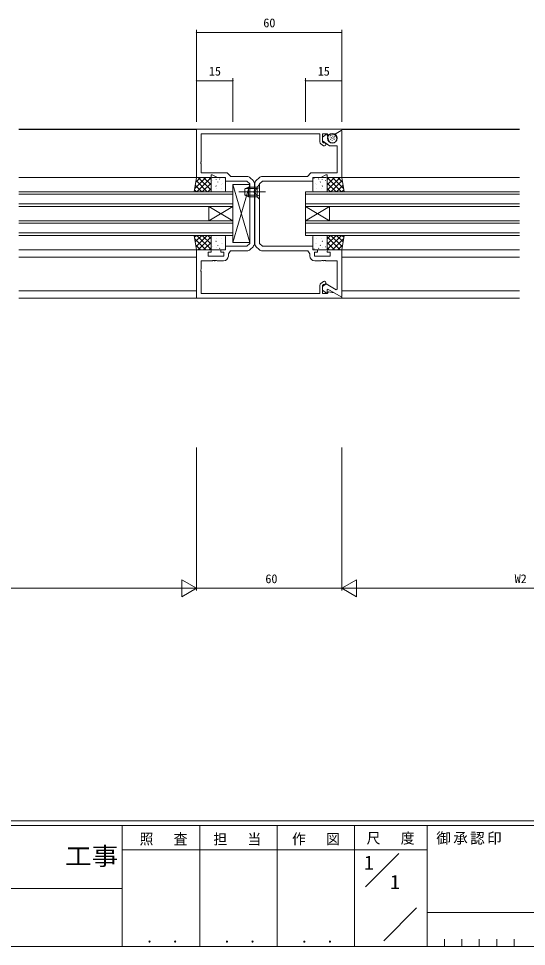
# Model space of a CAD drawing. Units: millimetres, scale not verified. Extents: x -810 to 539, y -420 to 386.
# Drawn here: x 103.1 to 313.1, y -420 to -36.1 of the extents above; entities that cross this region are included whole.
import ezdxf
from ezdxf.enums import TextEntityAlignment as Align

# ---------------------------------------------------------------- set-up
doc = ezdxf.new("R2010")
doc.units = ezdxf.units.MM
doc.header["$LTSCALE"] = 2
doc.linetypes.add('CHAIN2', pattern=[12, 9, -1, 1, -1])
doc.linetypes.add('DASHED3', pattern=[4, 3, -1])
for name, color, linetype, lineweight in [('0-1_YKK_ZWAK', 7, 'Continuous', 9), ('0-3_YKK_12', 2, 'Continuous', 9), ('0-5_YKK_D', 6, 'Continuous', 9), ('0-6_YKK_13', 4, 'Continuous', 9), ('0-7_YKK_11', 7, 'Continuous', 9)]:
    doc.layers.add(name, color=color, linetype=linetype, lineweight=lineweight)
doc.layers.add('0-2_USER1', color=7, linetype='Continuous')
doc.styles.add('ＭＳ ゴシック', font='')
doc.styles.get('ＭＳ ゴシック').set_extended_font_data('MS Gothic')

msp = doc.modelspace()

# ---------------------------------------------------------------- linework, layer by layer
at = {"layer": '0-1_YKK_ZWAK'}
for p, q in [((510, -368), (-590, -368)), ((456, -370), (-590, -370)), ((146, -370), (146, -420)), ((178, -370), (178, -420)), ((210, -370), (210, -420)), ((242, -370), (242, -420)), ((272, -370), (272, -420)), ((243.406, -379.999), (146, -379.999)), ((243.406, -379.999), (272, -379.999)), ((246.529, -395.337), (260.376, -381.49)), ((-38, -395.999), (146, -395.999)), ((254.103, -417.636), (267.709, -404.03)), ((272, -406), (416, -406)), ((279.2, -417), (279.2, -420)), ((286.4, -417), (286.4, -420)), ((293.6, -417), (293.6, -420)), ((300.8, -417), (300.8, -420)), ((308, -417), (308, -420)), ((-590, -420), (456, -420))]:
    msp.add_line(p, q, dxfattribs=at)
at = {"layer": '0-3_YKK_12'}
for p, q in [((103.208, -81.785), (176.708, -81.785)), ((103.208, -81.985), (176.708, -81.985)), ((236.708, -81.785), (310.208, -81.785)), ((236.708, -81.985), (310.208, -81.985)), ((103.208, -101.785), (176.708, -101.785)), ((236.708, -101.785), (310.208, -101.785)), ((103.208, -107.781), (191.708, -107.781)), ((191.708, -108.781), (103.208, -108.781)), ((191.708, -113.781), (191.708, -107.781)), ((221.708, -107.781), (310.208, -107.781)), ((221.708, -113.781), (221.708, -107.781)), ((221.708, -108.781), (310.208, -108.781)), ((103.208, -112.781), (191.708, -112.781)), ((191.708, -113.781), (103.208, -113.781)), ((191.708, -119.781), (181.708, -113.781)), ((191.708, -113.781), (181.708, -119.781)), ((181.708, -113.781), (181.708, -119.781)), ((191.708, -113.781), (191.708, -119.781)), ((221.708, -112.781), (310.208, -112.781)), ((221.708, -113.781), (310.208, -113.781)), ((221.708, -119.781), (231.708, -113.781)), ((221.708, -113.781), (231.708, -119.781)), ((221.708, -113.781), (221.708, -119.781)), ((231.708, -113.781), (231.708, -119.781)), ((103.208, -119.781), (191.708, -119.781)), ((191.708, -120.781), (103.208, -120.781)), ((191.708, -125.781), (191.708, -119.781)), ((221.708, -119.781), (310.208, -119.781)), ((221.708, -125.781), (221.708, -119.781)), ((221.708, -120.781), (310.208, -120.781)), ((103.208, -124.781), (191.708, -124.781)), ((191.708, -125.781), (103.208, -125.781)), ((221.708, -124.781), (310.208, -124.781)), ((221.708, -125.781), (310.208, -125.781)), ((103.208, -131.785), (176.708, -131.785)), ((236.708, -131.785), (310.208, -131.785)), ((103.208, -134.785), (176.708, -134.785)), ((236.708, -134.785), (310.208, -134.785)), ((103.208, -148.785), (176.708, -148.785)), ((236.708, -148.785), (310.208, -148.785)), ((103.208, -151.785), (177.008, -151.785)), ((236.408, -151.785), (310.208, -151.785))]:
    msp.add_line(p, q, dxfattribs=at)
at = {"layer": '0-5_YKK_D'}
for p, q in [((176.708, -78.785), (176.708, -40.785)), ((176.708, -41.785), (236.708, -41.785)), ((236.708, -78.785), (236.708, -40.785)), ((176.708, -78.785), (176.708, -60.785)), ((191.708, -78.785), (191.708, -60.785)), ((221.708, -78.785), (221.708, -60.785)), ((236.708, -78.785), (236.708, -60.785)), ((176.708, -61.785), (191.708, -61.785)), ((236.708, -61.785), (221.708, -61.785)), ((176.708, -213.585), (176.708, -272.785)), ((176.708, -214.785), (176.708, -272.785)), ((236.708, -213.585), (236.708, -272.785)), ((236.708, -213.585), (236.708, -272.785)), ((176.708, -271.785), (170.646, -268.285)), ((170.646, -268.285), (170.646, -275.285)), ((236.708, -271.785), (242.77, -268.285)), ((242.77, -275.285), (242.77, -268.285)), ((33.708, -271.785), (169.708, -271.785)), ((176.708, -271.785), (164.584, -271.785)), ((176.708, -271.785), (170.646, -275.285)), ((236.708, -271.785), (176.708, -271.785)), ((236.708, -271.785), (242.77, -275.285)), ((236.708, -271.785), (248.832, -271.785)), ((243.708, -271.785), (379.708, -271.785))]:
    msp.add_line(p, q, dxfattribs=at)
for centre, start, end in [((176.708, -41.785), 0, 180), ((176.708, -41.785), 180, 0), ((236.708, -41.785), 0, 180), ((236.708, -41.785), 180, 0), ((176.708, -61.785), 0, 180), ((176.708, -61.785), 180, 0), ((191.708, -61.785), 0, 180), ((191.708, -61.785), 180, 0), ((221.708, -61.785), 0, 180), ((221.708, -61.785), 180, 0), ((236.708, -61.785), 0, 180), ((236.708, -61.785), 180, 0), ((176.708, -271.785), 0, 180), ((176.708, -271.785), 180, 0)]:
    msp.add_arc(centre, 0.106, start, end, dxfattribs=at)
at = {"layer": '0-6_YKK_13'}
for p, q in [((232.181, -84.642), (232.259, -84.458)), ((231.923, -85.132), (232.001, -84.948)), ((232.12, -86.14), (232.198, -85.956)), ((232.519, -85.435), (232.597, -85.251)), ((232.723, -85.896), (232.801, -85.712)), ((232.723, -86.546), (232.801, -86.362)), ((233.006, -84.817), (233.084, -84.633)), ((233.255, -85.997), (233.333, -85.813)), ((233.446, -85.429), (233.525, -85.244)), ((233.729, -84.999), (233.807, -84.815)), ((233.796, -86.077), (233.874, -85.893)), ((175.937, -106.405), (180.561, -101.781)), ((176.386, -103.711), (178.316, -101.781)), ((176.482, -103.135), (181.128, -107.781)), ((176.806, -107.781), (182.708, -101.879)), ((177.374, -101.781), (182.708, -107.116)), ((179.619, -101.781), (182.708, -104.871)), ((181.864, -101.781), (182.708, -102.626)), ((182.708, -102.281), (182.708, -107.281)), ((188.208, -101.781), (183.208, -101.781)), ((183.329, -103.016), (183.352, -103.06)), ((184.785, -102.589), (184.793, -102.596)), ((185.52, -103.659), (185.544, -103.703)), ((186.199, -102.417), (186.288, -102.464)), ((188.144, -102.225), (188.168, -102.269)), ((188.708, -107.281), (188.708, -102.281)), ((224.708, -107.281), (224.708, -102.281)), ((225.208, -101.781), (230.208, -101.781)), ((225.272, -102.225), (225.248, -102.269)), ((227.216, -102.417), (227.128, -102.464)), ((227.896, -103.659), (227.872, -103.703)), ((228.63, -102.589), (228.623, -102.596)), ((230.087, -103.016), (230.063, -103.06)), ((231.552, -101.781), (230.708, -102.626)), ((233.797, -101.781), (230.708, -104.871)), ((236.042, -101.781), (230.708, -107.116)), ((236.61, -107.781), (230.708, -101.879)), ((230.708, -102.281), (230.708, -107.281)), ((236.933, -103.135), (232.287, -107.781)), ((237.479, -106.405), (232.855, -101.781)), ((237.03, -103.711), (235.1, -101.781)), ((175.841, -106.984), (176.638, -107.781)), ((176.161, -105.059), (178.883, -107.781)), ((179.051, -107.781), (182.708, -104.125)), ((181.296, -107.781), (182.708, -106.37)), ((182.803, -104.408), (182.81, -104.415)), ((182.896, -105.092), (182.92, -105.136)), ((184.675, -105.307), (184.763, -105.354)), ((184.786, -105.684), (184.81, -105.728)), ((184.97, -106.35), (184.978, -106.357)), ((186.978, -106.327), (187.002, -106.371)), ((186.99, -104.564), (186.998, -104.571)), ((187.41, -104.25), (187.434, -104.294)), ((198.708, -104.781), (191.708, -128.781)), ((198.708, -128.781), (191.708, -104.781)), ((196.708, -106.485), (198.108, -105.785)), ((196.708, -109.085), (196.708, -106.485)), ((201.708, -106.439), (196.799, -106.439)), ((201.708, -105.785), (198.108, -105.785)), ((198.108, -109.785), (198.108, -105.785)), ((202.708, -104.785), (201.708, -105.785)), ((201.708, -105.785), (201.708, -109.785)), ((202.708, -110.785), (202.708, -104.785)), ((226.006, -104.25), (225.982, -104.294)), ((226.438, -106.327), (226.414, -106.371)), ((226.426, -104.564), (226.418, -104.571)), ((228.446, -106.35), (228.438, -106.357)), ((228.63, -105.684), (228.606, -105.728)), ((228.741, -105.307), (228.652, -105.354)), ((230.52, -105.092), (230.496, -105.136)), ((230.613, -104.408), (230.606, -104.415)), ((234.365, -107.781), (230.708, -104.125)), ((232.12, -107.781), (230.708, -106.37)), ((237.254, -105.059), (234.532, -107.781)), ((237.575, -106.984), (236.777, -107.781)), ((183.208, -107.781), (188.208, -107.781)), ((184.354, -107.76), (184.365, -107.781)), ((196.708, -109.085), (198.108, -109.785)), ((201.708, -109.131), (196.799, -109.131)), ((201.708, -109.785), (198.108, -109.785)), ((202.708, -110.785), (201.708, -109.785)), ((230.208, -107.781), (225.208, -107.781)), ((229.062, -107.76), (229.051, -107.781)), ((175.841, -126.579), (176.638, -125.781)), ((176.161, -128.503), (178.883, -125.781)), ((176.482, -130.428), (181.128, -125.781)), ((176.806, -125.781), (182.708, -131.683)), ((177.374, -131.781), (182.708, -126.447)), ((179.051, -125.781), (182.708, -129.438)), ((181.296, -125.781), (182.708, -127.193)), ((182.708, -131.281), (182.708, -126.281)), ((183.208, -125.781), (188.208, -125.781)), ((184.354, -125.802), (184.365, -125.781)), ((188.708, -126.281), (188.708, -131.281)), ((224.708, -126.281), (224.708, -131.281)), ((230.208, -125.781), (225.208, -125.781)), ((229.062, -125.802), (229.051, -125.781)), ((232.12, -125.781), (230.708, -127.193)), ((234.365, -125.781), (230.708, -129.438)), ((236.61, -125.781), (230.708, -131.683)), ((230.708, -131.281), (230.708, -126.281)), ((236.042, -131.781), (230.708, -126.447)), ((236.933, -130.428), (232.287, -125.781)), ((237.254, -128.503), (234.532, -125.781)), ((237.575, -126.579), (236.777, -125.781)), ((175.937, -127.158), (180.561, -131.781)), ((176.386, -129.852), (178.316, -131.781)), ((179.619, -131.781), (182.708, -128.692)), ((182.803, -129.154), (182.81, -129.147)), ((182.896, -128.47), (182.92, -128.426)), ((183.329, -130.547), (183.352, -130.503)), ((184.675, -128.256), (184.763, -128.209)), ((184.786, -127.879), (184.81, -127.835)), ((184.97, -127.213), (184.978, -127.206)), ((185.52, -129.904), (185.544, -129.86)), ((186.978, -127.236), (187.002, -127.192)), ((186.99, -128.999), (186.998, -128.992)), ((187.41, -129.312), (187.434, -129.268)), ((226.006, -129.312), (225.982, -129.268)), ((226.438, -127.236), (226.414, -127.192)), ((226.426, -128.999), (226.418, -128.992)), ((227.896, -129.904), (227.872, -129.86)), ((228.446, -127.213), (228.438, -127.206)), ((228.63, -127.879), (228.606, -127.835)), ((228.741, -128.256), (228.652, -128.209)), ((230.087, -130.547), (230.063, -130.503)), ((230.52, -128.47), (230.496, -128.426)), ((230.613, -129.154), (230.606, -129.147)), ((233.797, -131.781), (230.708, -128.692)), ((237.479, -127.158), (232.855, -131.781)), ((237.03, -129.852), (235.1, -131.781)), ((181.864, -131.781), (182.708, -130.937)), ((188.208, -131.781), (183.208, -131.781)), ((184.785, -130.973), (184.793, -130.967)), ((186.199, -131.145), (186.288, -131.098)), ((188.144, -131.337), (188.168, -131.293)), ((225.208, -131.781), (230.208, -131.781)), ((225.272, -131.337), (225.248, -131.293)), ((227.216, -131.145), (227.128, -131.098)), ((228.63, -130.973), (228.623, -130.967)), ((231.552, -131.781), (230.708, -130.937))]:
    msp.add_line(p, q, dxfattribs=at)
at = {"layer": '0-6_YKK_13', "linetype": 'DASHED3'}
for p, q in [((201.365, -106.64), (200.756, -107.785)), ((202.708, -105.985), (201.365, -106.64)), ((201.365, -108.93), (200.756, -107.785)), ((202.708, -109.585), (201.365, -108.93))]:
    msp.add_line(p, q, dxfattribs=at)
at = {"layer": '0-6_YKK_13', "linetype": 'CHAIN2'}
msp.add_line((205.208, -107.785), (194.208, -107.785), dxfattribs=at)
at = {"layer": '0-6_YKK_13'}
for points in [[(175.708, -107.781), (176.708, -101.781), (182.708, -101.781), (182.708, -107.781)], [(237.708, -107.781), (236.708, -101.781), (230.708, -101.781), (230.708, -107.781)], [(191.708, -128.781), (198.708, -128.781), (198.708, -104.781), (191.708, -104.781)], [(175.708, -125.781), (176.708, -131.781), (182.708, -131.781), (182.708, -125.781)], [(237.708, -125.781), (236.708, -131.781), (230.708, -131.781), (230.708, -125.781)]]:
    msp.add_lwpolyline(points, close=True, dxfattribs=at)
msp.add_circle((232.806, -85.585), 2, dxfattribs=at)
for centre, start, end in [((183.208, -102.281), 90, 180), ((188.208, -102.281), 0, 90), ((225.208, -102.281), 90, 180), ((230.208, -102.281), 0, 90), ((183.208, -107.281), 180, 270), ((188.208, -107.281), 270, 0), ((225.208, -107.281), 180, 270), ((230.208, -107.281), 270, 0), ((183.208, -126.281), 90, 180), ((188.208, -126.281), 0, 90), ((225.208, -126.281), 90, 180), ((230.208, -126.281), 0, 90), ((183.208, -131.281), 180, 270), ((188.208, -131.281), 270, 0), ((225.208, -131.281), 180, 270), ((230.208, -131.281), 270, 0)]:
    msp.add_arc(centre, 0.5, start, end, dxfattribs=at)
at = {"layer": '0-7_YKK_11'}
for p, q in [((228.134, -87.932), (229.185, -88.667)), ((234.598, -85.328), (234.507, -84.988)), ((200.052, -103.1), (198.893, -101.941)), ((201.364, -103.096), (202.523, -101.937)), ((198.893, -131.629), (200.052, -130.47)), ((202.523, -131.626), (201.364, -130.467)), ((229.185, -144.902), (228.134, -145.638))]:
    msp.add_line(p, q, dxfattribs=at)
for points in [[(236.708, -81.785), (176.708, -81.785), (176.708, -101.785), (182.708, -101.785), (182.708, -100.785), (183.208, -100.785), (185.352, -101.785), (188.708, -101.785), (188.708, -103.285), (197.508, -103.285), (198.708, -104.485), (198.708, -129.085), (197.508, -130.285), (188.708, -130.285), (188.708, -131.785), (186.708, -131.785), (186.708, -132.785), (187.908, -132.785), (187.908, -134.385), (181.508, -134.385), (181.508, -132.785), (182.708, -132.785), (182.708, -131.785), (176.708, -131.785), (176.708, -151.785), (236.708, -151.785), (236.708, -151.285), (233.608, -149.495), (231.208, -149.2), (230.659, -149.855), (228.708, -149.855), (228.708, -146.457), (229.191, -146.119), (229.425, -146.071)], [(197.479, -101.355), (190.908, -101.355), (189.408, -99.855), (178.638, -99.855), (178.638, -96.243), (178.518, -96.06), (178.518, -95.51), (178.638, -95.327), (178.638, -83.715), (227.708, -83.715), (227.708, -87.112)], [(234.041, -84.381), (233.759, -84.218), (233.759, -83.987), (236.508, -82.4), (236.708, -82.516), (236.708, -101.781), (230.708, -101.781), (230.708, -100.781), (230.208, -100.781), (228.063, -101.781), (224.708, -101.781), (224.708, -103.281), (203.908, -103.281), (202.708, -104.481)], [(203.937, -101.351), (222.508, -101.351), (224.008, -99.851), (234.778, -99.851), (234.778, -96.24), (234.898, -96.056), (234.898, -95.506), (234.778, -95.323), (234.778, -88.781), (231.708, -88.781), (228.708, -86.681), (228.708, -85.081), (230.561, -83.784), (231.217, -86.234)], [(229.425, -87.499), (229.191, -87.451), (228.708, -87.112), (228.708, -83.715), (230.659, -83.715), (231.208, -84.369), (233.608, -84.075), (236.708, -82.285), (236.708, -81.785)], [(200.638, -129.056), (200.638, -108.243), (200.518, -108.06), (200.518, -107.51), (200.638, -107.327), (200.638, -104.514)], [(200.778, -129.052), (200.778, -108.24), (200.898, -108.056), (200.898, -107.506), (200.778, -107.323), (200.778, -104.51)], [(202.708, -104.481), (202.708, -129.081), (203.908, -130.281), (224.708, -130.281), (224.708, -131.781), (226.708, -131.781), (226.708, -132.781), (225.508, -132.781), (225.508, -134.381), (231.908, -134.381), (231.908, -132.781), (230.708, -132.781), (230.708, -131.781), (236.708, -131.781), (236.708, -151.047), (236.508, -151.162), (231.008, -147.987), (230.708, -148.16), (230.708, -149.463), (230.385, -149.631), (228.708, -148.457), (228.708, -146.881), (230.238, -145.81), (234.478, -148.258), (234.778, -148.085), (234.778, -140.74), (234.898, -140.556), (234.898, -140.006), (234.778, -139.823), (234.778, -136.311), (230.166, -136.311), (229.983, -136.191), (229.433, -136.191), (229.25, -136.311), (229.166, -136.311), (228.983, -136.191), (228.433, -136.191), (228.25, -136.311), (225.578, -136.311)], [(189.838, -134.315), (189.838, -133.457), (190.708, -132.215), (197.479, -132.215)], [(223.578, -134.311), (223.578, -133.454), (222.708, -132.211), (203.937, -132.211)], [(227.708, -146.457), (227.708, -149.855), (178.638, -149.855), (178.638, -140.743), (178.518, -140.56), (178.518, -140.01), (178.638, -139.827), (178.638, -136.315), (183.25, -136.315), (183.433, -136.195), (183.983, -136.195), (184.166, -136.315), (184.25, -136.315), (184.433, -136.195), (184.983, -136.195), (185.166, -136.315), (187.838, -136.315)]]:
    msp.add_lwpolyline(points, dxfattribs=at)
for centre, radius, start, end in [((233.541, -85.247), 1, 15.00003, 60.00002), ((228.708, -87.112), 1, 179.99998, 234.99998), ((229.558, -88.135), 0.65, 234.99998, 101.8264), ((232.908, -85.781), 1.75, 194.99997, 15), ((197.479, -103.355), 2, 45.00002, 90.00002), ((198.638, -104.514), 2, 359.99997, 44.99997), ((202.778, -104.51), 2, 135.00002, 180.00002), ((203.937, -103.351), 2, 89.99997, 134.99997), ((198.638, -129.056), 2, 315.00002, 0.00002), ((202.778, -129.052), 2, 179.99997, 224.99997), ((187.838, -134.315), 2, 270, 359.99998), ((197.479, -130.215), 2, 269.99997, 314.99997), ((203.937, -130.211), 2, 225.00002, 270.00002), ((225.578, -134.311), 2, 180, 269.99998), ((228.708, -146.457), 1, 125, 180), ((229.558, -145.435), 0.65, 258.17358, 125)]:
    msp.add_arc(centre, radius, start, end, dxfattribs=at)

# ---------------------------------------------------------------- texts
at = {"layer": '0-1_YKK_ZWAK', "color": 3, "style": 'ＭＳ ゴシック', "width": 1.1}
msp.add_text('工事', height=7.331, dxfattribs=at).set_placement((122.331, -388.509), align=Align.BOTTOM_LEFT)
at = {"layer": '0-1_YKK_ZWAK', "char_height": 4.399, "attachment_point": 7, "style": 'ＭＳ ゴシック'}
for s, insert in [('\\T1.24;\\W0.95;尺\\~\\~度', (247.018, -377.91)), ('\\T1.17;御承認印', (275.81, -377.904)), ('\\T1.24;\\W0.95;照\\~\\~査', (153.127, -378.257)), ('\\T1.24;\\W0.95;担\\~\\~当', (183.649, -378.257)), ('\\T1.24;\\W0.95;作\\~\\~図', (216.171, -378.231)), ('\\T1.24;\\W0.95;\\~．\\~．', (152.364, -418.494)), ('\\T1.24;\\W0.95;\\~．\\~．', (184.364, -418.494)), ('\\T1.24;\\W0.95;\\~．\\~．', (216.364, -418.494))]:
    msp.add_mtext(s, dxfattribs=dict(at, insert=insert))
at = {"layer": '0-2_USER1', "style": 'ＭＳ ゴシック'}
for p in [(246, -389.999), (256.762, -397.999)]:
    msp.add_text('1', height=5.865, dxfattribs=at).set_placement(p, align=Align.BOTTOM_LEFT)
at = {"layer": '0-5_YKK_D', "color": 4, "style": 'ＭＳ ゴシック'}
for s, p in [('60', (204.308, -40.785)), ('15', (181.808, -60.785)), ('15', (226.808, -60.785)), ('60', (205.158, -270.785)), ('W2', (308.239, -270.785))]:
    msp.add_text(s, height=3.666, dxfattribs=at).set_placement(p, align=Align.BOTTOM_LEFT)

doc.saveas('drawing.dxf')
